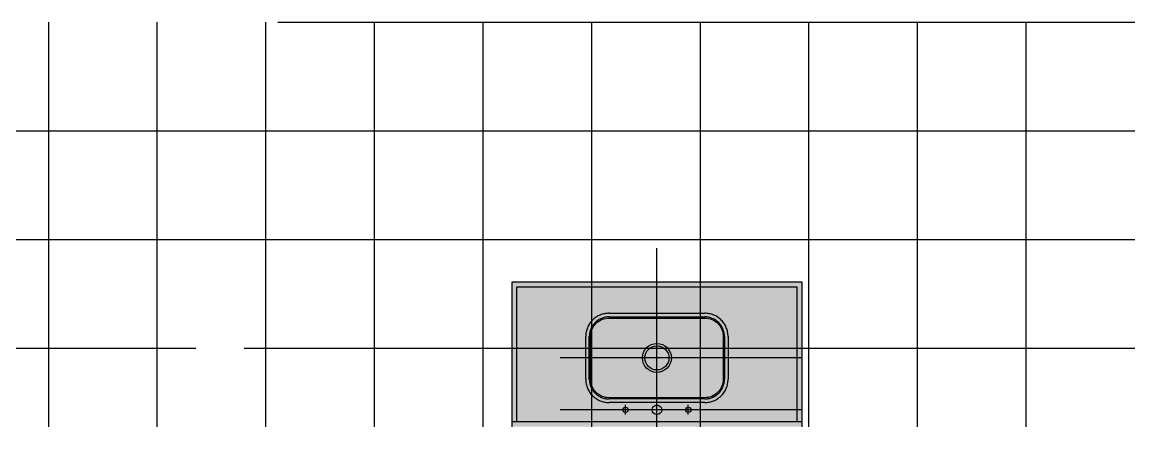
# Model space of a CAD drawing. Header units: millimetres. Extents: x -16.5 to 79.8, y -29.3 to 65.7.
# Drawn here: x -10.034 to -5.425, y 0.1 to 1.775 of the extents above; entities that cross this region are included whole.
import ezdxf

# ---------------------------------------------------------------- set-up
doc = ezdxf.new("R2010")
doc.units = ezdxf.units.MM
doc.header["$LTSCALE"] = 20
doc.linetypes.add('HIDDEN', pattern=[0.375, 0.25, -0.125])
for name, color, linetype in [('ARQ-STA - MOBILIÁRIO_GERAL', 251, 'Continuous'), ('ARQ-STA - PISO', 1, 'Continuous'), ('ARQ-STA - PISOS_APARTAMENTOS - BANHEIROS', 8, 'Continuous')]:
    doc.layers.add(name, color=color, linetype=linetype)

# ---------------------------------------------------------------- blocks, each defined once
blk = doc.blocks.new('MS - L1A - PRE - TOB - TIPO_1_AO_16 - MOBILIÁRIO - LAYOUT_GERAL')
at = {"layer": 'ARQ-STA - MOBILIÁRIO_GERAL'}
h = blk.add_hatch(color=255, dxfattribs=at)
h.dxf.hatch_style = 1
h.paths.add_polyline_path([(3313.3718, 1271.9112), (3313.3718, 1271.3112), (3312.1718, 1271.3112), (3312.1718, 1271.9112)])
at = {"layer": 'ARQ-STA - MOBILIÁRIO_GERAL', "linetype": 'HIDDEN', "ltscale": 0.2}
for points in [[(3312.7718, 1271.3112), (3312.7718, 1272.0512)], [(3313.3718, 1271.5962), (3312.1718, 1271.5962)], [(3313.3718, 1271.3812), (3312.1718, 1271.3812)]]:
    blk.add_lwpolyline(points, dxfattribs=at)
at = {"layer": 'ARQ-STA - MOBILIÁRIO_GERAL'}
for points in [[(3312.1718, 1271.3112), (3312.1718, 1271.9112), (3313.3718, 1271.9112), (3313.3718, 1271.3112)], [(3312.1918, 1271.3314), (3312.1918, 1271.8912), (3313.3518, 1271.8912), (3313.3518, 1271.3312)], [(3313.3718, 1271.3312), (3312.1719, 1271.3312)]]:
    blk.add_lwpolyline(points, dxfattribs=at)
at = {"layer": 'ARQ-STA - MOBILIÁRIO_GERAL', "linetype": 'HIDDEN', "ltscale": 0.2}
for points in [[(3312.5738, 1271.7812), (3312.9702, 1271.7812, -0.414214), (3313.067, 1271.6844), (3313.067, 1271.508, -0.414214), (3312.9702, 1271.4112), (3312.5738, 1271.4112, -0.414214), (3312.477, 1271.508), (3312.477, 1271.6844, -0.414214)], [(3312.5738, 1271.7662), (3312.9702, 1271.7662, -0.414214), (3313.052, 1271.6844), (3313.052, 1271.508, -0.414214), (3312.9702, 1271.4262), (3312.5738, 1271.4262, -0.414214), (3312.492, 1271.508), (3312.492, 1271.6844, -0.414214)]]:
    blk.add_lwpolyline(points, format="xyb", close=True, dxfattribs=at)
at = {"layer": 'ARQ-STA - MOBILIÁRIO_GERAL'}
blk.add_lwpolyline([(3312.5738, 1271.7612), (3312.9702, 1271.7612, -0.414214), (3313.047, 1271.6844), (3313.047, 1271.508, -0.414214), (3312.9702, 1271.4312), (3312.5738, 1271.4312, -0.414214), (3312.497, 1271.508), (3312.497, 1271.6844, -0.414214)], format="xyb", close=True, dxfattribs=at)
at = {"layer": 'ARQ-STA - MOBILIÁRIO_GERAL', "linetype": 'HIDDEN', "ltscale": 0.1}
for points in [[(3312.642, 1271.3612), (3312.642, 1271.4012)], [(3312.902, 1271.3612), (3312.902, 1271.4012)]]:
    blk.add_lwpolyline(points, dxfattribs=at)
at = {"layer": 'ARQ-STA - MOBILIÁRIO_GERAL', "ltscale": 5}
for centre, radius in [((3312.772, 1271.5962), 0.06), ((3312.772, 1271.5962), 0.05), ((3312.642, 1271.3812), 0.011), ((3312.772, 1271.3812), 0.02), ((3312.902, 1271.3812), 0.011)]:
    blk.add_circle(centre, radius, dxfattribs=at)
at = {"layer": 'ARQ-STA - PISO', "color": 251, "linetype": 'ByBlock'}
blk.add_lwpolyline([(3311.2018, 1272.9862), (3314.7518, 1272.9862)], dxfattribs=at)

msp = doc.modelspace()

# ---------------------------------------------------------------- hatches: boundary and pattern name
at = {"layer": 'ARQ-STA - PISOS_APARTAMENTOS - BANHEIROS'}
h = msp.add_hatch(dxfattribs=at)
h.set_pattern_fill('_USER', color=256, scale=0.45, double=1, pattern_type=0)
h.set_pattern_definition([(0, (-10.37495, 0.87496), (0, 0.45), []), (90, (-10.37495, 0.87496), (-0.45, 3e-17), [])])
h.paths.add_polyline_path([(-10.75, 1.775), (-10.75, 0.385), (-10.115, 0.385), (-10.115, 0.1), (-9.3149, 0.1), (-9.3149, 0.8), (-9.1149, 0.8), (-9.1149, 0.1), (-5.425, 0.1), (-5.425, 1.775)])

# ---------------------------------------------------------------- block references
at = {"layer": 'ARQ-STA - MOBILIÁRIO_GERAL', "color": 251, "true_color": 0x636466}
msp.add_blockref('MS - L1A - PRE - TOB - TIPO_1_AO_16 - MOBILIÁRIO - LAYOUT_GERAL', (-3320.1767, -1271.2112), dxfattribs=at)

doc.saveas('drawing.dxf')
